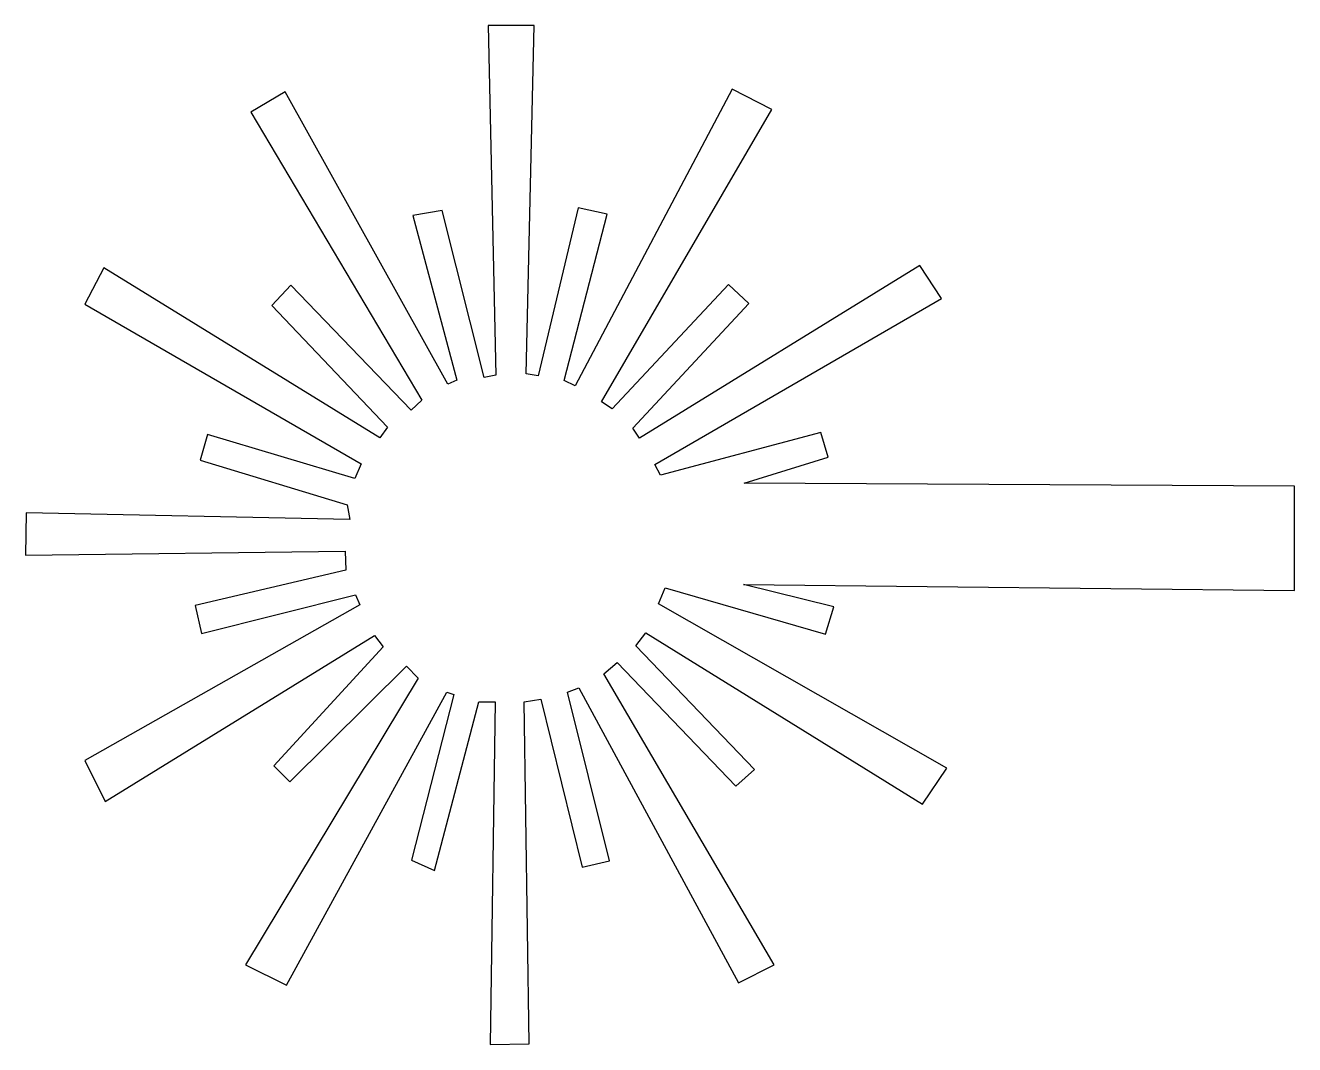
# Model space of a CAD drawing. Extents: x 38 to 176, y -94 to 17.
import ezdxf

# ---------------------------------------------------------------- set-up
doc = ezdxf.new("R2010")
doc.units = 0
doc.layers.get('0').update_dxf_attribs({"linetype": 'CONTINUOUS'})

msp = doc.modelspace()

# ---------------------------------------------------------------- linework, layer by layer
at = {"color": 7}
msp.add_lwpolyline([(125.265589, -29.959523), (124.483269, -27.274574), (106.961446, -31.951716), (106.333191, -30.76498), (137.676989, -12.614885), (135.303528, -8.984866), (104.657779, -27.902843), (103.906899, -26.811204), (116.594961, -13.173346), (114.361115, -11.079102), (101.656035, -24.691679), (100.481342, -23.909909), (119.108065, 8.048303), (114.779961, 10.282163), (97.607162, -22.178583), (96.413673, -21.56329), (101.097574, -3.400219), (97.956215, -2.702139), (93.558318, -21.06166), (92.265627, -20.851721), (93.139472, 17.262966), (88.113291, 17.262966), (88.950983, -20.991847), (87.647314, -21.264414), (83.087111, -2.98137), (79.87593, -3.539834), (84.692673, -21.550314), (83.704162, -21.995999), (65.914312, 10.002926), (62.14467, 7.769067), (80.853238, -23.714363), (79.686983, -24.822475), (66.542595, -11.148912), (64.448337, -13.382772), (77.090482, -26.676655), (76.245903, -27.833041), (46.088822, -9.264097), (43.994592, -13.243154), (74.221467, -30.695169), (73.540521, -32.283524), (57.397721, -27.483997), (56.62985, -30.27632), (72.685698, -35.162885), (72.964929, -36.76847), (37.572247, -36.07039), (37.502434, -40.677722), (72.476261, -40.25887), (72.530307, -42.313916), (56.071389, -46.192556), (56.769466, -49.264113), (73.593212, -45.00582), (74.085916, -46.112416), (43.994592, -63.155915), (46.228437, -67.623631), (75.687442, -49.473536), (76.627045, -50.697641), (64.657774, -63.714379), (66.40298, -65.459579), (79.177854, -52.824324), (80.441645, -54.146315), (61.586209, -85.494495), (66.053928, -87.728352), (83.575751, -55.686452), (84.350197, -55.933907), (79.736315, -74.045976), (82.249391, -75.162901), (87.066162, -56.733575), (88.861801, -56.738147), (88.3227, -94.22049), (92.580982, -94.150685), (92.022521, -56.733567), (93.865432, -56.422527), (98.375061, -74.813857), (101.376805, -74.115772), (96.76947, -55.686444), (97.998746, -55.182383), (115.478038, -87.44911), (119.387295, -85.494484), (100.74855, -53.66201), (102.192088, -52.433643), (115.198807, -65.948227), (117.223244, -64.133219), (104.238933, -50.590453), (105.353993, -49.197607), (135.582759, -67.90285), (138.235478, -63.993601), (106.717126, -46.018029), (107.458722, -44.270436), (124.971937, -49.333906), (125.879451, -46.332165), (116.026559, -43.891087), (176.276483, -44.555904), (176.246971, -33.136188), (116.086639, -32.819571), (125.265589, -29.959523), (125.265589, -29.959523)], dxfattribs=at)

doc.saveas('drawing.dxf')
